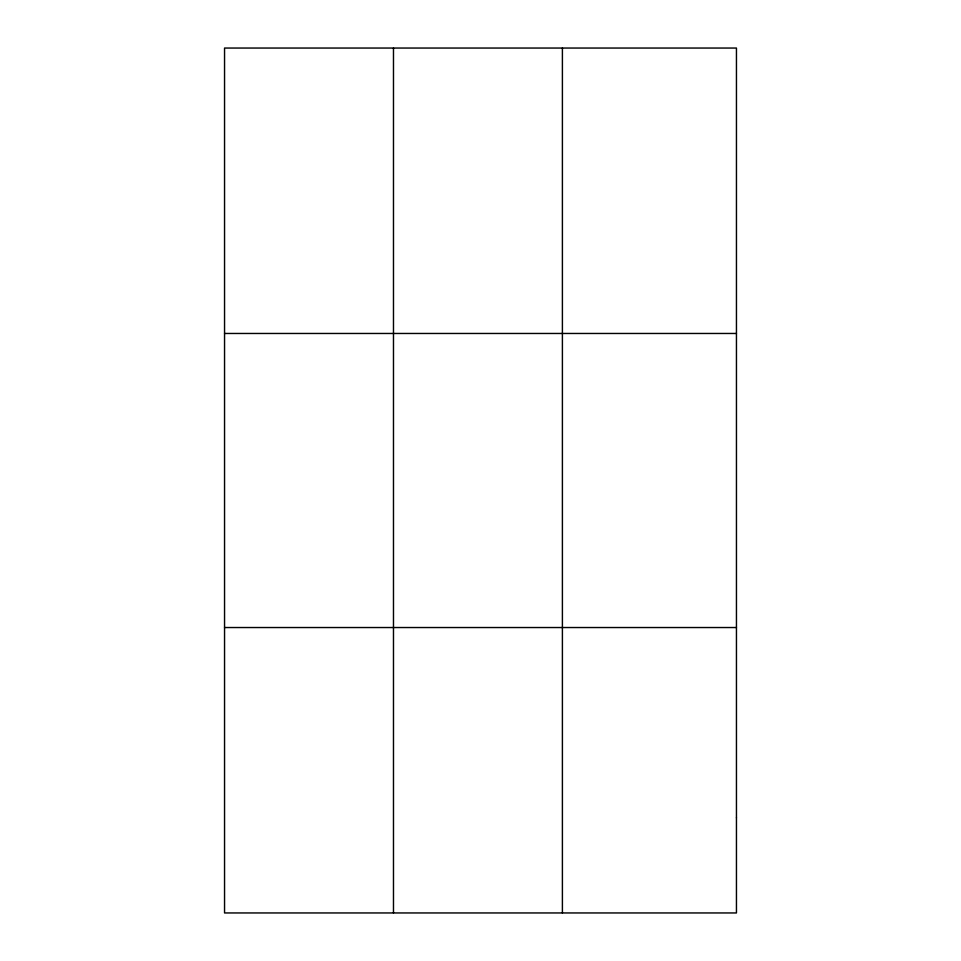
<?xml version="1.0" encoding="UTF-8"?>
<svg xmlns="http://www.w3.org/2000/svg" width="961" height="961" viewBox="0 0 961 961"><rect width="100%" height="100%" fill="white"/><g stroke="black" fill="none" stroke-linecap="round" stroke-linejoin="round"><path stroke-width="1.44" d="M393.481 48.05L393.481 912.95M562.401 48.05L562.401 912.95M224.55 333.467L736.45 333.467M224.55 627.533L736.45 627.533M736.45 817.811L736.45 912.95L224.55 912.95L224.55 48.05L736.45 48.05L736.45 817.811"/></g></svg>
